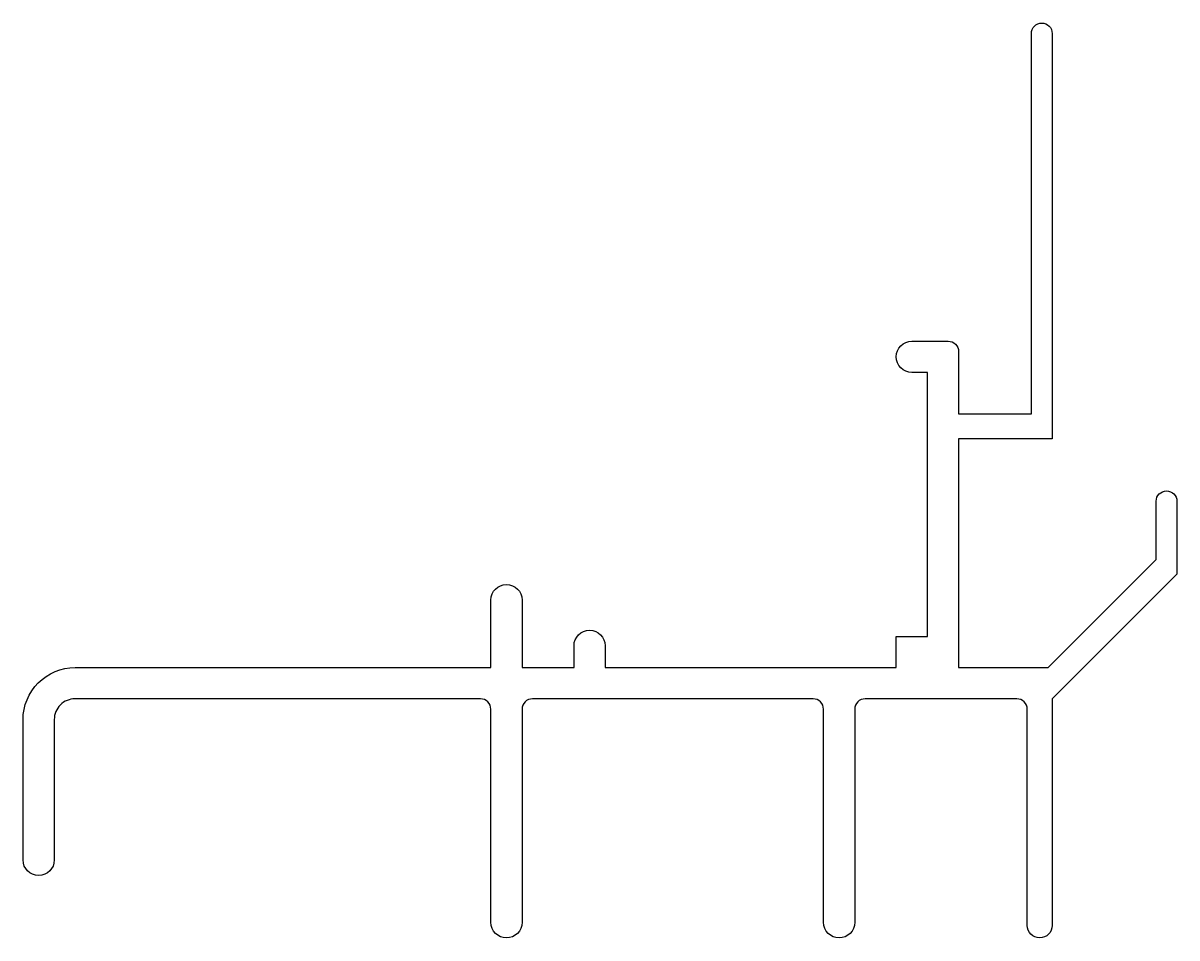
# Model space of a CAD drawing. Extents: x 219.5 to 275, y 219.9 to 263.9.
import ezdxf

# ---------------------------------------------------------------- set-up
doc = ezdxf.new("R2010")
doc.units = 0
doc.layers.add('ANA', color=220, linetype='CONTINUOUS')

msp = doc.modelspace()

# ---------------------------------------------------------------- linework, layer by layer
at = {"layer": 'ANA'}
msp.add_lwpolyline([(274.994, 240.944), (274.994, 237.444), (268.994, 231.444), (268.994, 220.544, -1), (267.794, 220.544), (267.794, 230.944, 0.414214), (267.294, 231.444), (259.994, 231.444, 0.414214), (259.494, 230.944), (259.494, 220.694, -1), (257.994, 220.694), (257.994, 230.944, 0.414214), (257.494, 231.444), (243.994, 231.444, 0.414214), (243.494, 230.944), (243.494, 220.694, -1), (241.994, 220.694), (241.994, 230.944, 0.414214), (241.494, 231.444), (221.994, 231.444, 0.414214), (220.994, 230.444), (220.994, 223.694, -1), (219.494, 223.694), (219.494, 230.444, -0.414214), (221.994, 232.944), (241.994, 232.944), (241.994, 236.194, -1), (243.494, 236.194), (243.494, 232.944), (245.994, 232.944), (245.994, 233.994, -1), (247.494, 233.994), (247.494, 232.944), (261.494, 232.944), (261.494, 234.444), (262.994, 234.444), (262.994, 247.144), (262.244, 247.144, -1), (262.244, 248.644), (263.994, 248.644, -0.414214), (264.494, 248.144), (264.494, 245.144), (267.994, 245.144), (267.994, 263.444, -1), (268.994, 263.444), (268.994, 243.944), (264.494, 243.944), (264.494, 232.944), (268.797, 232.944), (273.994, 238.141), (273.994, 240.944, -1)], format="xyb", close=True, dxfattribs=at)

doc.saveas('drawing.dxf')
